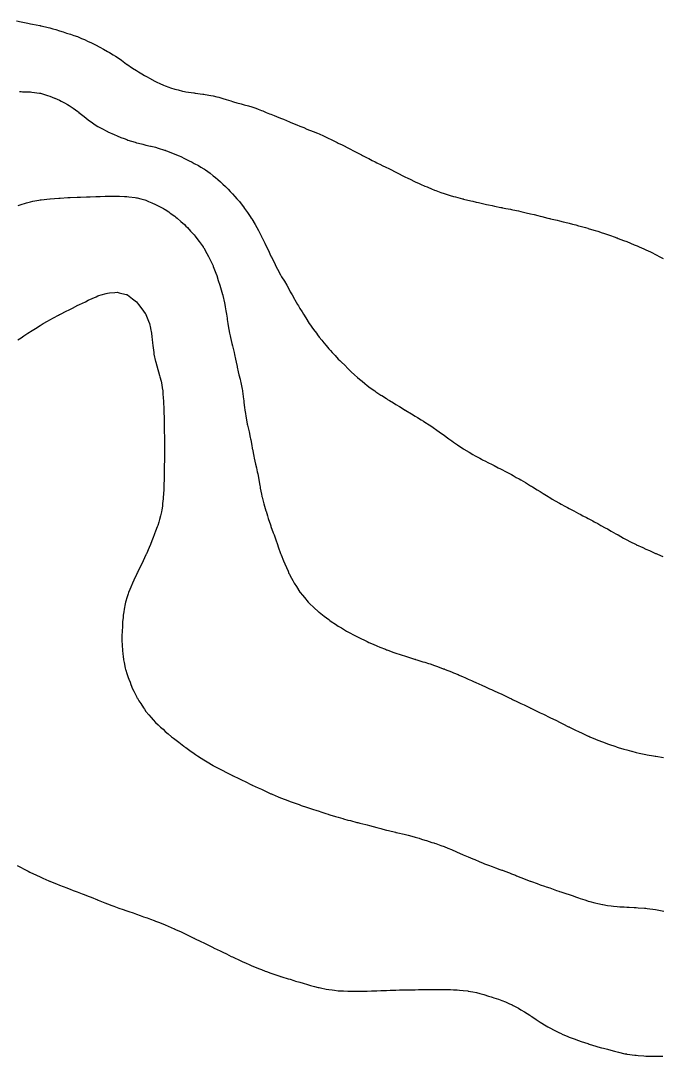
# Model space of a CAD drawing. Extents: x -717078 to -715000, y -984629 to -984000.
# Drawn here: x -716812.5 to -716746.1, y -984561.8 to -984454 of the extents above; entities that cross this region are included whole.
import ezdxf

# ---------------------------------------------------------------- set-up
doc = ezdxf.new("R2010")
doc.units = 0
doc.layers.add('buffer_B2_0_1_clip', color=7, linetype='Continuous')

msp = doc.modelspace()

# ---------------------------------------------------------------- linework, layer by layer
at = {"layer": 'buffer_B2_0_1_clip'}
for points in [[(-716812.96, -984453.96), (-716812.5, -984454.07), (-716812.14, -984454.14), (-716811.79, -984454.21), (-716811.5, -984454.27), (-716811.31, -984454.31), (-716810.53, -984454.47), (-716810.5, -984454.47), (-716810.48, -984454.48), (-716810.4, -984454.5), (-716809.67, -984454.67), (-716809.5, -984454.71), (-716809.2, -984454.8), (-716808.89, -984454.89), (-716808.5, -984455.02), (-716808.12, -984455.12), (-716807.76, -984455.24), (-716807.5, -984455.31), (-716807.36, -984455.36), (-716807, -984455.5), (-716806.62, -984455.62), (-716806.5, -984455.67), (-716806.2, -984455.8), (-716805.91, -984455.91), (-716805.5, -984456.11), (-716805.23, -984456.23), (-716804.7, -984456.5), (-716804.56, -984456.56), (-716804.5, -984456.6), (-716804.29, -984456.71), (-716803.91, -984456.91), (-716803.5, -984457.15), (-716803.28, -984457.28), (-716802.93, -984457.5), (-716802.66, -984457.66), (-716802.5, -984457.77), (-716802.06, -984458.06), (-716801.53, -984458.47), (-716801.5, -984458.49), (-716801.5, -984458.5), (-716801.49, -984458.5), (-716800.89, -984458.89), (-716800.5, -984459.16), (-716800.28, -984459.28), (-716799.93, -984459.5), (-716799.66, -984459.66), (-716799.5, -984459.75), (-716799.01, -984460.01), (-716798.96, -984460.04), (-716798.5, -984460.29), (-716798.36, -984460.36), (-716798.07, -984460.5), (-716797.67, -984460.67), (-716797.5, -984460.74), (-716797.12, -984460.88), (-716796.94, -984460.94), (-716796.5, -984461.1), (-716796.17, -984461.17), (-716795.72, -984461.28), (-716795.5, -984461.33), (-716795.35, -984461.35), (-716794.52, -984461.48), (-716794.5, -984461.48), (-716794.48, -984461.48), (-716794.37, -984461.5), (-716793.6, -984461.6), (-716793.5, -984461.61), (-716793.36, -984461.64), (-716792.74, -984461.74), (-716792.5, -984461.78), (-716792.12, -984461.88), (-716791.93, -984461.93), (-716791.5, -984462.05), (-716791.15, -984462.15), (-716790.69, -984462.31), (-716790.5, -984462.37), (-716790.4, -984462.4), (-716790.04, -984462.5), (-716789.61, -984462.61), (-716789.5, -984462.65), (-716789.29, -984462.71), (-716788.83, -984462.83), (-716788.5, -984462.94), (-716788.08, -984463.08), (-716787.82, -984463.18), (-716787.5, -984463.3), (-716787.35, -984463.35), (-716787, -984463.5), (-716786.64, -984463.64), (-716786.5, -984463.7), (-716786.17, -984463.83), (-716785.92, -984463.92), (-716785.5, -984464.1), (-716785.21, -984464.21), (-716784.57, -984464.5), (-716784.52, -984464.52), (-716784.5, -984464.53), (-716784.45, -984464.55), (-716783.81, -984464.81), (-716783.5, -984464.95), (-716783.09, -984465.09), (-716782.76, -984465.24), (-716782.5, -984465.34), (-716782.38, -984465.38), (-716782.1, -984465.5), (-716781.67, -984465.67), (-716781.5, -984465.75), (-716781.05, -984465.95), (-716780.98, -984465.98), (-716780.5, -984466.21), (-716780.3, -984466.3), (-716779.9, -984466.5), (-716779.63, -984466.63), (-716779.5, -984466.7), (-716779.11, -984466.89), (-716778.96, -984466.96), (-716778.5, -984467.2), (-716778.3, -984467.3), (-716777.91, -984467.5), (-716777.64, -984467.64), (-716777.5, -984467.72), (-716777.07, -984467.93), (-716776.98, -984467.98), (-716776.5, -984468.23), (-716776.32, -984468.32), (-716775.97, -984468.5), (-716775.66, -984468.66), (-716775.5, -984468.74), (-716775.03, -984468.97), (-716774.99, -984468.99), (-716774.5, -984469.24), (-716774.32, -984469.32), (-716773.98, -984469.5), (-716773.66, -984469.66), (-716773.5, -984469.74), (-716773.03, -984469.97), (-716772.99, -984469.99), (-716772.5, -984470.24), (-716772.32, -984470.32), (-716771.97, -984470.5), (-716771.65, -984470.65), (-716771.5, -984470.72), (-716771.09, -984470.91), (-716770.96, -984470.96), (-716770.5, -984471.18), (-716770.27, -984471.27), (-716769.74, -984471.5), (-716769.57, -984471.57), (-716769.5, -984471.6), (-716769.35, -984471.65), (-716768.83, -984471.83), (-716768.5, -984471.94), (-716768.07, -984472.07), (-716767.86, -984472.14), (-716767.5, -984472.25), (-716767.3, -984472.3), (-716766.59, -984472.5), (-716766.52, -984472.52), (-716766.5, -984472.52), (-716766.47, -984472.53), (-716765.71, -984472.71), (-716765.5, -984472.76), (-716765.16, -984472.84), (-716764.9, -984472.9), (-716764.5, -984472.99), (-716764.08, -984473.08), (-716763.87, -984473.13), (-716763.5, -984473.21), (-716763.25, -984473.25), (-716762.61, -984473.39), (-716762.5, -984473.41), (-716762.43, -984473.43), (-716762.07, -984473.5), (-716761.59, -984473.59), (-716761.5, -984473.61), (-716761.35, -984473.65), (-716760.77, -984473.77), (-716760.5, -984473.82), (-716760.08, -984473.92), (-716759.95, -984473.95), (-716759.5, -984474.05), (-716759.14, -984474.14), (-716758.76, -984474.24), (-716758.5, -984474.3), (-716758.34, -984474.34), (-716757.71, -984474.5), (-716757.54, -984474.54), (-716757.5, -984474.55), (-716757.43, -984474.57), (-716756.73, -984474.73), (-716756.5, -984474.79), (-716756.11, -984474.89), (-716755.93, -984474.93), (-716755.5, -984475.04), (-716755.13, -984475.13), (-716754.78, -984475.22), (-716754.5, -984475.3), (-716754.34, -984475.34), (-716753.79, -984475.5), (-716753.56, -984475.56), (-716753.5, -984475.58), (-716753.39, -984475.61), (-716752.79, -984475.79), (-716752.5, -984475.88), (-716752.04, -984476.04), (-716751.93, -984476.07), (-716751.5, -984476.22), (-716751.29, -984476.29), (-716750.71, -984476.5), (-716750.55, -984476.55), (-716750.5, -984476.57), (-716750.38, -984476.62), (-716749.83, -984476.83), (-716749.5, -984476.96), (-716749.11, -984477.11), (-716748.72, -984477.28), (-716748.5, -984477.37), (-716748.41, -984477.41), (-716748.21, -984477.5), (-716747.71, -984477.71), (-716747.5, -984477.81), (-716747.03, -984478.03), (-716746.9, -984478.1), (-716746.5, -984478.3), (-716746.37, -984478.37), (-716746.12, -984478.5), (-716745.71, -984478.71)], [(-716812.66, -984461.34), (-716812.5, -984461.34), (-716812.35, -984461.35), (-716811.62, -984461.38), (-716811.5, -984461.38), (-716811.39, -984461.39), (-716810.56, -984461.5), (-716810.51, -984461.51), (-716810.5, -984461.51), (-716810.49, -984461.51), (-716809.73, -984461.73), (-716809.5, -984461.8), (-716809.01, -984462.01), (-716808.97, -984462.03), (-716808.5, -984462.23), (-716808.32, -984462.32), (-716807.97, -984462.5), (-716807.67, -984462.67), (-716807.5, -984462.77), (-716807.07, -984463.07), (-716806.58, -984463.42), (-716806.5, -984463.48), (-716806.49, -984463.49), (-716806.47, -984463.5), (-716805.93, -984463.93), (-716805.5, -984464.27), (-716805.37, -984464.37), (-716805.21, -984464.5), (-716804.79, -984464.79), (-716804.5, -984464.96), (-716804.16, -984465.16), (-716803.52, -984465.5), (-716803.51, -984465.51), (-716803.5, -984465.51), (-716803.48, -984465.52), (-716802.82, -984465.82), (-716802.5, -984465.96), (-716802.11, -984466.11), (-716801.77, -984466.23), (-716801.5, -984466.33), (-716801.38, -984466.38), (-716801.02, -984466.5), (-716800.62, -984466.62), (-716800.5, -984466.66), (-716800.29, -984466.71), (-716799.82, -984466.82), (-716799.5, -984466.9), (-716799.02, -984467.02), (-716798.97, -984467.03), (-716798.5, -984467.14), (-716798.22, -984467.22), (-716797.57, -984467.43), (-716797.5, -984467.45), (-716797.47, -984467.47), (-716797.38, -984467.5), (-716796.74, -984467.74), (-716796.5, -984467.84), (-716796.04, -984468.04), (-716795.89, -984468.11), (-716795.5, -984468.29), (-716795.36, -984468.36), (-716795.09, -984468.5), (-716794.7, -984468.7), (-716794.5, -984468.81), (-716794.05, -984469.05), (-716793.78, -984469.22), (-716793.5, -984469.38), (-716793.43, -984469.43), (-716793.32, -984469.5), (-716792.83, -984469.83), (-716792.5, -984470.1), (-716792.27, -984470.27), (-716792.02, -984470.5), (-716791.74, -984470.74), (-716791.5, -984470.98), (-716791.23, -984471.23), (-716790.97, -984471.5), (-716790.73, -984471.73), (-716790.5, -984472), (-716790.25, -984472.25), (-716790.05, -984472.5), (-716789.79, -984472.79), (-716789.5, -984473.18), (-716789.35, -984473.35), (-716789.25, -984473.5), (-716788.93, -984473.93), (-716788.67, -984474.33), (-716788.56, -984474.5), (-716788.54, -984474.54), (-716788.5, -984474.6), (-716788.16, -984475.16), (-716787.98, -984475.5), (-716787.81, -984475.81), (-716787.5, -984476.43), (-716787.47, -984476.47), (-716787.46, -984476.5), (-716787.42, -984476.58), (-716787.13, -984477.13), (-716786.97, -984477.5), (-716786.81, -984477.81), (-716786.5, -984478.49), (-716786.5, -984478.5), (-716786.5, -984478.5), (-716786.49, -984478.51), (-716786.15, -984479.15), (-716785.99, -984479.5), (-716785.82, -984479.82), (-716785.5, -984480.43), (-716785.47, -984480.47), (-716785.46, -984480.5), (-716785.39, -984480.61), (-716785.09, -984481.09), (-716784.85, -984481.5), (-716784.73, -984481.73), (-716784.5, -984482.18), (-716784.38, -984482.38), (-716784.31, -984482.5), (-716784.05, -984482.95), (-716784.01, -984483.01), (-716783.73, -984483.5), (-716783.65, -984483.65), (-716783.5, -984483.92), (-716783.27, -984484.27), (-716783.11, -984484.5), (-716782.88, -984484.88), (-716782.53, -984485.47), (-716782.51, -984485.5), (-716782.51, -984485.51), (-716782.5, -984485.52), (-716782.09, -984486.09), (-716781.78, -984486.5), (-716781.66, -984486.66), (-716781.5, -984486.9), (-716781.22, -984487.22), (-716780.99, -984487.5), (-716780.77, -984487.77), (-716780.5, -984488.11), (-716780.31, -984488.31), (-716780.13, -984488.5), (-716779.83, -984488.83), (-716779.5, -984489.19), (-716779.34, -984489.34), (-716779.17, -984489.5), (-716778.83, -984489.83), (-716778.5, -984490.17), (-716778.33, -984490.33), (-716778.15, -984490.5), (-716777.81, -984490.81), (-716777.5, -984491.1), (-716777.28, -984491.28), (-716777.03, -984491.5), (-716776.74, -984491.74), (-716776.5, -984491.93), (-716776.17, -984492.17), (-716775.71, -984492.5), (-716775.59, -984492.59), (-716775.5, -984492.66), (-716775.07, -984492.93), (-716774.98, -984492.98), (-716774.5, -984493.3), (-716774.38, -984493.38), (-716774.17, -984493.5), (-716773.75, -984493.75), (-716773.5, -984493.92), (-716773.13, -984494.13), (-716772.53, -984494.5), (-716772.51, -984494.51), (-716772.5, -984494.52), (-716772.46, -984494.54), (-716771.88, -984494.88), (-716771.5, -984495.12), (-716771.26, -984495.26), (-716770.87, -984495.5), (-716770.64, -984495.64), (-716770.5, -984495.74), (-716770.04, -984496.04), (-716769.78, -984496.22), (-716769.5, -984496.41), (-716769.45, -984496.45), (-716769.38, -984496.5), (-716768.86, -984496.86), (-716768.5, -984497.12), (-716768.28, -984497.28), (-716767.99, -984497.5), (-716767.7, -984497.7), (-716767.5, -984497.84), (-716767.11, -984498.11), (-716766.53, -984498.5), (-716766.51, -984498.51), (-716766.5, -984498.52), (-716766.45, -984498.55), (-716765.88, -984498.88), (-716765.5, -984499.11), (-716765.25, -984499.25), (-716764.79, -984499.5), (-716764.6, -984499.6), (-716764.5, -984499.66), (-716764.18, -984499.82), (-716763.94, -984499.94), (-716763.5, -984500.17), (-716763.28, -984500.28), (-716762.87, -984500.5), (-716762.62, -984500.62), (-716762.5, -984500.69), (-716762.11, -984500.89), (-716761.96, -984500.96), (-716761.5, -984501.22), (-716761.32, -984501.32), (-716760.99, -984501.5), (-716760.67, -984501.67), (-716760.5, -984501.77), (-716760.04, -984502.04), (-716759.82, -984502.18), (-716759.5, -984502.37), (-716759.42, -984502.42), (-716759.3, -984502.5), (-716758.8, -984502.8), (-716758.5, -984502.99), (-716758.18, -984503.18), (-716757.68, -984503.5), (-716757.57, -984503.57), (-716757.5, -984503.61), (-716757.24, -984503.76), (-716756.93, -984503.93), (-716756.5, -984504.19), (-716756.3, -984504.3), (-716755.94, -984504.5), (-716755.65, -984504.65), (-716755.5, -984504.74), (-716755, -984505), (-716755, -984505), (-716754.5, -984505.27), (-716754.35, -984505.35), (-716754.06, -984505.5), (-716753.69, -984505.69), (-716753.5, -984505.79), (-716753.03, -984506.03), (-716752.88, -984506.12), (-716752.5, -984506.32), (-716752.39, -984506.39), (-716752.18, -984506.5), (-716751.74, -984506.74), (-716751.5, -984506.87), (-716751.1, -984507.1), (-716750.63, -984507.37), (-716750.5, -984507.44), (-716750.46, -984507.46), (-716750.4, -984507.5), (-716749.82, -984507.82), (-716749.5, -984507.99), (-716749.17, -984508.17), (-716748.53, -984508.5), (-716748.51, -984508.51), (-716748.5, -984508.52), (-716748.47, -984508.53), (-716747.82, -984508.82), (-716747.5, -984508.98), (-716747.13, -984509.13), (-716746.65, -984509.35), (-716746.5, -984509.42), (-716746.44, -984509.44), (-716746.31, -984509.5), (-716745.74, -984509.74)], [(-716812.8, -984473.2), (-716812.5, -984473.09), (-716812.05, -984472.95), (-716811.92, -984472.92), (-716811.5, -984472.8), (-716811.26, -984472.74), (-716810.64, -984472.64), (-716810.5, -984472.61), (-716810.4, -984472.6), (-716809.5, -984472.5), (-716809.5, -984472.5), (-716809.5, -984472.5), (-716809.48, -984472.5), (-716808.57, -984472.43), (-716808.5, -984472.43), (-716808.43, -984472.43), (-716807.62, -984472.38), (-716807.5, -984472.38), (-716807.38, -984472.38), (-716806.66, -984472.34), (-716806.5, -984472.34), (-716806.33, -984472.33), (-716805.7, -984472.3), (-716805.5, -984472.3), (-716805.29, -984472.29), (-716804.73, -984472.27), (-716804.5, -984472.26), (-716804.26, -984472.26), (-716803.76, -984472.24), (-716803.5, -984472.23), (-716803.23, -984472.23), (-716802.77, -984472.23), (-716802.5, -984472.23), (-716802.24, -984472.24), (-716801.74, -984472.26), (-716801.5, -984472.27), (-716801.29, -984472.29), (-716800.63, -984472.37), (-716800.5, -984472.39), (-716800.41, -984472.41), (-716800.05, -984472.5), (-716799.62, -984472.62), (-716799.5, -984472.65), (-716799.23, -984472.77), (-716798.91, -984472.91), (-716798.5, -984473.08), (-716798.22, -984473.22), (-716797.69, -984473.5), (-716797.57, -984473.57), (-716797.5, -984473.61), (-716797.13, -984473.87), (-716796.98, -984473.98), (-716796.5, -984474.31), (-716796.4, -984474.4), (-716796.27, -984474.5), (-716795.86, -984474.86), (-716795.5, -984475.18), (-716795.34, -984475.34), (-716795.18, -984475.5), (-716794.86, -984475.86), (-716794.5, -984476.25), (-716794.39, -984476.39), (-716794.3, -984476.5), (-716793.96, -984476.96), (-716793.76, -984477.24), (-716793.57, -984477.5), (-716793.54, -984477.54), (-716793.5, -984477.61), (-716793.18, -984478.18), (-716793.01, -984478.5), (-716792.84, -984478.84), (-716792.53, -984479.47), (-716792.51, -984479.5), (-716792.51, -984479.51), (-716792.5, -984479.54), (-716792.24, -984480.24), (-716792.14, -984480.5), (-716791.99, -984480.99), (-716791.98, -984481.02), (-716791.83, -984481.5), (-716791.75, -984481.75), (-716791.53, -984482.47), (-716791.52, -984482.5), (-716791.52, -984482.52), (-716791.5, -984482.58), (-716791.33, -984483.33), (-716791.29, -984483.5), (-716791.25, -984483.75), (-716791.18, -984484.18), (-716791.13, -984484.5), (-716791.07, -984484.93), (-716791.05, -984485.05), (-716790.99, -984485.5), (-716790.92, -984485.92), (-716790.89, -984486.11), (-716790.82, -984486.5), (-716790.76, -984486.76), (-716790.59, -984487.41), (-716790.57, -984487.5), (-716790.56, -984487.56), (-716790.5, -984487.8), (-716790.36, -984488.36), (-716790.33, -984488.5), (-716790.29, -984488.71), (-716790.19, -984489.19), (-716790.13, -984489.5), (-716790.03, -984489.97), (-716790.02, -984490.02), (-716789.92, -984490.5), (-716789.84, -984490.84), (-716789.72, -984491.28), (-716789.66, -984491.5), (-716789.64, -984491.64), (-716789.5, -984492.33), (-716789.47, -984492.47), (-716789.46, -984492.5), (-716789.46, -984492.54), (-716789.35, -984493.35), (-716789.33, -984493.5), (-716789.31, -984493.69), (-716789.24, -984494.24), (-716789.22, -984494.5), (-716789.16, -984494.84), (-716789.12, -984495.12), (-716789.06, -984495.5), (-716788.96, -984495.96), (-716788.93, -984496.07), (-716788.83, -984496.5), (-716788.77, -984496.77), (-716788.65, -984497.35), (-716788.62, -984497.5), (-716788.6, -984497.6), (-716788.5, -984498.18), (-716788.45, -984498.45), (-716788.44, -984498.5), (-716788.43, -984498.57), (-716788.29, -984499.29), (-716788.25, -984499.5), (-716788.17, -984499.83), (-716788.11, -984500.11), (-716788.01, -984500.5), (-716787.92, -984500.92), (-716787.88, -984501.12), (-716787.8, -984501.5), (-716787.76, -984501.76), (-716787.66, -984502.34), (-716787.63, -984502.5), (-716787.61, -984502.61), (-716787.5, -984503.25), (-716787.46, -984503.46), (-716787.45, -984503.5), (-716787.43, -984503.57), (-716787.25, -984504.25), (-716787.17, -984504.5), (-716787.03, -984504.97), (-716787.01, -984505.01), (-716786.86, -984505.5), (-716786.78, -984505.78), (-716786.55, -984506.45), (-716786.54, -984506.5), (-716786.53, -984506.53), (-716786.5, -984506.61), (-716786.26, -984507.26), (-716786.17, -984507.5), (-716786, -984508), (-716786, -984508), (-716785.82, -984508.5), (-716785.74, -984508.74), (-716785.5, -984509.43), (-716785.48, -984509.48), (-716785.47, -984509.5), (-716785.45, -984509.55), (-716785.19, -984510.19), (-716785.06, -984510.5), (-716784.89, -984510.89), (-716784.72, -984511.28), (-716784.63, -984511.5), (-716784.59, -984511.59), (-716784.5, -984511.76), (-716784.24, -984512.24), (-716784.09, -984512.5), (-716783.86, -984512.86), (-716783.5, -984513.44), (-716783.47, -984513.47), (-716783.45, -984513.5), (-716783.23, -984513.77), (-716783.02, -984514.02), (-716782.62, -984514.5), (-716782.56, -984514.56), (-716782.5, -984514.63), (-716782.05, -984515.05), (-716781.55, -984515.5), (-716781.52, -984515.52), (-716781.5, -984515.55), (-716781.31, -984515.69), (-716780.96, -984515.96), (-716780.5, -984516.31), (-716780.39, -984516.39), (-716780.24, -984516.5), (-716779.79, -984516.79), (-716779.5, -984516.98), (-716779.18, -984517.18), (-716778.66, -984517.5), (-716778.56, -984517.56), (-716778.5, -984517.59), (-716778.31, -984517.69), (-716777.9, -984517.9), (-716777.5, -984518.11), (-716777.24, -984518.24), (-716776.72, -984518.5), (-716776.57, -984518.57), (-716776.5, -984518.6), (-716776.32, -984518.68), (-716775.87, -984518.87), (-716775.5, -984519.04), (-716775.17, -984519.17), (-716774.6, -984519.4), (-716774.5, -984519.44), (-716774.46, -984519.46), (-716774.35, -984519.5), (-716773.72, -984519.72), (-716773.5, -984519.79), (-716773.07, -984519.93), (-716772.97, -984519.97), (-716772.5, -984520.12), (-716772.21, -984520.21), (-716771.58, -984520.42), (-716771.5, -984520.44), (-716771.46, -984520.46), (-716771.33, -984520.5), (-716770.69, -984520.69), (-716770.5, -984520.75), (-716770.13, -984520.87), (-716769.93, -984520.93), (-716769.5, -984521.08), (-716769.19, -984521.19), (-716768.58, -984521.42), (-716768.5, -984521.45), (-716768.46, -984521.46), (-716768.37, -984521.5), (-716767.74, -984521.74), (-716767.5, -984521.84), (-716767.04, -984522.04), (-716766.91, -984522.09), (-716766.5, -984522.27), (-716766.34, -984522.34), (-716765.99, -984522.5), (-716765.65, -984522.65), (-716765.5, -984522.71), (-716765.12, -984522.88), (-716764.95, -984522.95), (-716764.5, -984523.16), (-716764.27, -984523.27), (-716763.78, -984523.5), (-716763.58, -984523.58), (-716763.5, -984523.62), (-716763.27, -984523.73), (-716762.9, -984523.9), (-716762.5, -984524.08), (-716762.22, -984524.22), (-716761.64, -984524.5), (-716761.54, -984524.54), (-716761.5, -984524.56), (-716761.38, -984524.62), (-716760.86, -984524.86), (-716760.5, -984525.03), (-716760.18, -984525.18), (-716759.55, -984525.5), (-716759.52, -984525.52), (-716759.5, -984525.52), (-716759.46, -984525.54), (-716758.84, -984525.84), (-716758.5, -984526), (-716758.17, -984526.17), (-716757.51, -984526.5), (-716757.5, -984526.5), (-716757.5, -984526.5), (-716757.49, -984526.51), (-716756.82, -984526.82), (-716756.5, -984526.98), (-716756.15, -984527.15), (-716755.54, -984527.46), (-716755.5, -984527.48), (-716755.49, -984527.49), (-716755.46, -984527.5), (-716754.81, -984527.81), (-716754.5, -984527.95), (-716754.13, -984528.13), (-716753.64, -984528.36), (-716753.5, -984528.43), (-716753.45, -984528.45), (-716753.34, -984528.5), (-716752.74, -984528.74), (-716752.5, -984528.85), (-716752.03, -984529.03), (-716751.93, -984529.07), (-716751.5, -984529.24), (-716751.3, -984529.3), (-716750.74, -984529.5), (-716750.56, -984529.56), (-716750.5, -984529.58), (-716750.39, -984529.61), (-716749.79, -984529.79), (-716749.5, -984529.88), (-716749.01, -984530.01), (-716748.98, -984530.02), (-716748.5, -984530.15), (-716748.21, -984530.21), (-716747.68, -984530.32), (-716747.5, -984530.36), (-716747.38, -984530.38), (-716746.7, -984530.5), (-716746.53, -984530.53), (-716746.5, -984530.54), (-716746.46, -984530.54), (-716745.68, -984530.68)], [(-716812.82, -984487.18), (-716812.5, -984486.96), (-716812.22, -984486.78), (-716811.79, -984486.5), (-716811.61, -984486.39), (-716811.5, -984486.31), (-716811, -984486), (-716810.5, -984485.68), (-716810.39, -984485.61), (-716810.2, -984485.5), (-716809.76, -984485.24), (-716809.5, -984485.09), (-716809.11, -984484.89), (-716808.61, -984484.61), (-716808.5, -984484.55), (-716808.47, -984484.53), (-716808.4, -984484.5), (-716807.8, -984484.2), (-716807.5, -984484.05), (-716807.13, -984483.87), (-716806.58, -984483.58), (-716806.5, -984483.54), (-716806.47, -984483.53), (-716806.42, -984483.5), (-716805.79, -984483.21), (-716805.5, -984483.06), (-716805.11, -984482.89), (-716804.7, -984482.7), (-716804.5, -984482.61), (-716804.42, -984482.58), (-716804.17, -984482.5), (-716803.65, -984482.35), (-716803.5, -984482.31), (-716803.29, -984482.29), (-716802.74, -984482.26), (-716802.5, -984482.23), (-716802.28, -984482.28), (-716801.55, -984482.45), (-716801.5, -984482.46), (-716801.48, -984482.48), (-716801.44, -984482.5), (-716800.91, -984482.91), (-716800.5, -984483.22), (-716800.38, -984483.38), (-716800.27, -984483.5), (-716799.95, -984483.95), (-716799.57, -984484.43), (-716799.52, -984484.5), (-716799.51, -984484.51), (-716799.5, -984484.53), (-716799.23, -984485.23), (-716799.12, -984485.5), (-716799.03, -984485.97), (-716799.02, -984486.02), (-716798.93, -984486.5), (-716798.88, -984486.88), (-716798.86, -984487.14), (-716798.82, -984487.5), (-716798.78, -984487.78), (-716798.73, -984488.27), (-716798.7, -984488.5), (-716798.67, -984488.67), (-716798.5, -984489.45), (-716798.49, -984489.49), (-716798.49, -984489.5), (-716798.49, -984489.51), (-716798.28, -984490.28), (-716798.2, -984490.5), (-716798.09, -984490.91), (-716798.05, -984491.05), (-716797.93, -984491.5), (-716797.87, -984491.87), (-716797.82, -984492.18), (-716797.76, -984492.5), (-716797.74, -984492.74), (-716797.7, -984493.3), (-716797.68, -984493.5), (-716797.67, -984493.67), (-716797.64, -984494.36), (-716797.64, -984494.5), (-716797.63, -984494.63), (-716797.62, -984495.38), (-716797.61, -984495.5), (-716797.61, -984495.61), (-716797.6, -984496.4), (-716797.6, -984496.5), (-716797.6, -984496.6), (-716797.59, -984497.41), (-716797.59, -984497.5), (-716797.59, -984497.59), (-716797.59, -984498.41), (-716797.59, -984498.5), (-716797.59, -984498.59), (-716797.59, -984499.41), (-716797.59, -984499.5), (-716797.59, -984499.59), (-716797.6, -984500.4), (-716797.6, -984500.5), (-716797.6, -984500.6), (-716797.61, -984501.39), (-716797.62, -984501.5), (-716797.62, -984501.62), (-716797.64, -984502.36), (-716797.65, -984502.5), (-716797.66, -984502.66), (-716797.69, -984503.31), (-716797.7, -984503.5), (-716797.73, -984503.73), (-716797.77, -984504.23), (-716797.8, -984504.5), (-716797.87, -984504.87), (-716797.9, -984505.1), (-716797.98, -984505.5), (-716798.1, -984505.9), (-716798.18, -984506.18), (-716798.28, -984506.5), (-716798.34, -984506.66), (-716798.5, -984507.09), (-716798.61, -984507.39), (-716798.66, -984507.5), (-716798.75, -984507.75), (-716798.89, -984508.11), (-716799.04, -984508.5), (-716799.18, -984508.82), (-716799.46, -984509.46), (-716799.48, -984509.5), (-716799.49, -984509.51), (-716799.5, -984509.55), (-716799.81, -984510.19), (-716799.95, -984510.5), (-716800.13, -984510.87), (-716800.39, -984511.39), (-716800.44, -984511.5), (-716800.46, -984511.54), (-716800.5, -984511.61), (-716800.78, -984512.22), (-716800.9, -984512.5), (-716801.07, -984512.93), (-716801.18, -984513.18), (-716801.31, -984513.5), (-716801.36, -984513.64), (-716801.5, -984514.06), (-716801.6, -984514.4), (-716801.63, -984514.5), (-716801.66, -984514.66), (-716801.77, -984515.23), (-716801.82, -984515.5), (-716801.86, -984515.86), (-716801.89, -984516.11), (-716801.94, -984516.5), (-716801.96, -984516.96), (-716801.96, -984517.04), (-716801.99, -984517.5), (-716802, -984518), (-716802, -984518), (-716802, -984518.5), (-716801.98, -984518.98), (-716801.98, -984519.02), (-716801.96, -984519.5), (-716801.91, -984519.91), (-716801.89, -984520.11), (-716801.84, -984520.5), (-716801.78, -984520.78), (-716801.65, -984521.35), (-716801.62, -984521.5), (-716801.59, -984521.59), (-716801.5, -984521.92), (-716801.35, -984522.35), (-716801.3, -984522.5), (-716801.16, -984522.84), (-716801.07, -984523.07), (-716800.89, -984523.5), (-716800.77, -984523.77), (-716800.5, -984524.32), (-716800.44, -984524.44), (-716800.4, -984524.5), (-716800.23, -984524.77), (-716800.05, -984525.05), (-716799.76, -984525.5), (-716799.65, -984525.65), (-716799.5, -984525.87), (-716799.21, -984526.21), (-716798.96, -984526.5), (-716798.74, -984526.74), (-716798.5, -984527.01), (-716798.25, -984527.25), (-716797.99, -984527.5), (-716797.73, -984527.73), (-716797.5, -984527.95), (-716797.2, -984528.2), (-716796.84, -984528.5), (-716796.65, -984528.65), (-716796.5, -984528.77), (-716796.08, -984529.08), (-716795.56, -984529.5), (-716795.52, -984529.52), (-716795.5, -984529.54), (-716795.36, -984529.64), (-716794.94, -984529.94), (-716794.5, -984530.26), (-716794.36, -984530.36), (-716794.15, -984530.5), (-716793.75, -984530.75), (-716793.5, -984530.92), (-716793.13, -984531.13), (-716792.51, -984531.5), (-716792.51, -984531.51), (-716792.5, -984531.51), (-716792.48, -984531.52), (-716791.85, -984531.85), (-716791.5, -984532.03), (-716791.19, -984532.19), (-716790.58, -984532.5), (-716790.53, -984532.53), (-716790.5, -984532.54), (-716790.42, -984532.58), (-716789.85, -984532.85), (-716789.5, -984533.02), (-716789.18, -984533.18), (-716788.53, -984533.5), (-716788.51, -984533.51), (-716788.5, -984533.51), (-716788.47, -984533.53), (-716787.83, -984533.83), (-716787.5, -984533.98), (-716787.14, -984534.14), (-716786.6, -984534.4), (-716786.5, -984534.44), (-716786.46, -984534.46), (-716786.37, -984534.5), (-716785.75, -984534.75), (-716785.5, -984534.86), (-716785.04, -984535.04), (-716784.91, -984535.09), (-716784.5, -984535.25), (-716784.31, -984535.31), (-716783.78, -984535.5), (-716783.57, -984535.57), (-716783.5, -984535.6), (-716783.35, -984535.65), (-716782.82, -984535.82), (-716782.5, -984535.93), (-716782.07, -984536.07), (-716781.85, -984536.15), (-716781.5, -984536.27), (-716781.32, -984536.32), (-716780.78, -984536.5), (-716780.56, -984536.56), (-716780.5, -984536.59), (-716780.38, -984536.62), (-716779.8, -984536.8), (-716779.5, -984536.89), (-716779.03, -984537.03), (-716778.95, -984537.05), (-716778.5, -984537.18), (-716778.24, -984537.24), (-716777.58, -984537.42), (-716777.5, -984537.44), (-716777.45, -984537.45), (-716777.26, -984537.5), (-716776.65, -984537.65), (-716776.5, -984537.69), (-716776.24, -984537.76), (-716775.86, -984537.86), (-716775.5, -984537.95), (-716775.07, -984538.07), (-716774.88, -984538.12), (-716774.5, -984538.22), (-716774.27, -984538.27), (-716773.56, -984538.44), (-716773.5, -984538.46), (-716773.46, -984538.46), (-716773.32, -984538.5), (-716772.65, -984538.65), (-716772.5, -984538.69), (-716772.24, -984538.76), (-716771.86, -984538.86), (-716771.5, -984538.96), (-716771.08, -984539.08), (-716770.84, -984539.16), (-716770.5, -984539.26), (-716770.32, -984539.32), (-716769.77, -984539.5), (-716769.56, -984539.56), (-716769.5, -984539.58), (-716769.37, -984539.63), (-716768.82, -984539.82), (-716768.5, -984539.94), (-716768.11, -984540.11), (-716767.74, -984540.26), (-716767.5, -984540.36), (-716767.4, -984540.4), (-716767.19, -984540.5), (-716766.5, -984540.79), (-716766, -984541), (-716765.99, -984541.01), (-716765.5, -984541.22), (-716765.3, -984541.3), (-716764.84, -984541.5), (-716764.6, -984541.6), (-716764.5, -984541.63), (-716764.28, -984541.72), (-716763.87, -984541.87), (-716763.5, -984542.02), (-716763.14, -984542.14), (-716762.69, -984542.31), (-716762.5, -984542.38), (-716762.41, -984542.41), (-716762.19, -984542.5), (-716761.68, -984542.68), (-716761.5, -984542.76), (-716761.07, -984542.93), (-716760.97, -984542.97), (-716760.5, -984543.16), (-716760.25, -984543.25), (-716759.65, -984543.5), (-716759.54, -984543.54), (-716759.5, -984543.55), (-716759.42, -984543.58), (-716758.8, -984543.8), (-716758.5, -984543.91), (-716758.06, -984544.06), (-716757.88, -984544.12), (-716757.5, -984544.25), (-716757.31, -984544.31), (-716756.79, -984544.5), (-716756.57, -984544.57), (-716756.5, -984544.6), (-716756.35, -984544.65), (-716755.83, -984544.83), (-716755.5, -984544.94), (-716755.08, -984545.08), (-716754.84, -984545.16), (-716754.5, -984545.28), (-716754.33, -984545.33), (-716753.84, -984545.5), (-716753.58, -984545.58), (-716753.5, -984545.61), (-716753.35, -984545.65), (-716752.8, -984545.8), (-716752.5, -984545.88), (-716752.03, -984545.97), (-716751.98, -984545.98), (-716751.5, -984546.07), (-716751.11, -984546.11), (-716750.86, -984546.14), (-716750.5, -984546.18), (-716750.2, -984546.2), (-716749.77, -984546.23), (-716749.5, -984546.24), (-716749.25, -984546.25), (-716748.72, -984546.28), (-716748.5, -984546.29), (-716748.3, -984546.3), (-716747.64, -984546.36), (-716747.5, -984546.36), (-716747.38, -984546.38), (-716746.5, -984546.5), (-716746.5, -984546.5), (-716746.5, -984546.5), (-716746.49, -984546.5), (-716745.65, -984546.65)], [(-716812.91, -984541.91), (-716812.5, -984542.13), (-716812.25, -984542.25), (-716811.77, -984542.5), (-716811.59, -984542.59), (-716811.5, -984542.63), (-716811.26, -984542.74), (-716810.9, -984542.9), (-716810.5, -984543.09), (-716810.22, -984543.22), (-716809.61, -984543.5), (-716809.53, -984543.53), (-716809.5, -984543.55), (-716809.42, -984543.58), (-716808.82, -984543.82), (-716808.5, -984543.95), (-716808.1, -984544.1), (-716807.75, -984544.25), (-716807.5, -984544.35), (-716807.39, -984544.39), (-716807.09, -984544.5), (-716806.65, -984544.65), (-716806.5, -984544.71), (-716806.15, -984544.85), (-716805.93, -984544.93), (-716805.5, -984545.1), (-716805.22, -984545.22), (-716804.54, -984545.5), (-716804.51, -984545.51), (-716804.5, -984545.52), (-716804.47, -984545.53), (-716803.79, -984545.79), (-716803.5, -984545.91), (-716803.07, -984546.07), (-716802.85, -984546.15), (-716802.5, -984546.29), (-716802.34, -984546.34), (-716801.89, -984546.5), (-716801.6, -984546.6), (-716801.5, -984546.64), (-716801.29, -984546.71), (-716800.85, -984546.85), (-716800.5, -984546.97), (-716800.11, -984547.11), (-716799.76, -984547.24), (-716799.5, -984547.33), (-716799.37, -984547.37), (-716799.02, -984547.5), (-716798.64, -984547.64), (-716798.5, -984547.69), (-716798.19, -984547.81), (-716797.91, -984547.91), (-716797.5, -984548.08), (-716797.21, -984548.21), (-716796.57, -984548.5), (-716796.52, -984548.52), (-716796.5, -984548.53), (-716796.44, -984548.56), (-716795.83, -984548.83), (-716795.5, -984548.99), (-716795.16, -984549.16), (-716794.53, -984549.47), (-716794.5, -984549.48), (-716794.49, -984549.49), (-716794.46, -984549.5), (-716793.81, -984549.81), (-716793.5, -984549.96), (-716793.14, -984550.14), (-716792.59, -984550.41), (-716792.5, -984550.45), (-716792.47, -984550.47), (-716792.41, -984550.5), (-716791.79, -984550.79), (-716791.5, -984550.94), (-716791.12, -984551.12), (-716790.63, -984551.37), (-716790.5, -984551.43), (-716790.45, -984551.45), (-716790.36, -984551.5), (-716789.77, -984551.77), (-716789.5, -984551.9), (-716789.08, -984552.08), (-716788.78, -984552.22), (-716788.5, -984552.35), (-716788.39, -984552.39), (-716788.15, -984552.5), (-716787.68, -984552.68), (-716787.5, -984552.75), (-716787.1, -984552.9), (-716786.95, -984552.95), (-716786.5, -984553.12), (-716786.21, -984553.21), (-716785.57, -984553.43), (-716785.5, -984553.45), (-716785.46, -984553.46), (-716785.36, -984553.5), (-716784.7, -984553.7), (-716784.5, -984553.76), (-716784.12, -984553.88), (-716783.94, -984553.94), (-716783.5, -984554.07), (-716783.16, -984554.16), (-716782.7, -984554.3), (-716782.5, -984554.36), (-716782.39, -984554.39), (-716781.98, -984554.5), (-716781.6, -984554.6), (-716781.5, -984554.62), (-716781.35, -984554.65), (-716780.77, -984554.77), (-716780.5, -984554.83), (-716780.13, -984554.87), (-716779.9, -984554.9), (-716779.5, -984554.95), (-716779.03, -984554.97), (-716778.97, -984554.97), (-716778.5, -984555), (-716778, -984555), (-716777.5, -984555), (-716777.01, -984554.99), (-716776.99, -984554.99), (-716776.5, -984554.98), (-716776.03, -984554.97), (-716775.97, -984554.97), (-716775.5, -984554.95), (-716775.06, -984554.94), (-716774.93, -984554.93), (-716774.5, -984554.92), (-716774.1, -984554.9), (-716773.9, -984554.9), (-716773.5, -984554.89), (-716773.13, -984554.87), (-716772.87, -984554.87), (-716772.5, -984554.86), (-716772.15, -984554.85), (-716771.85, -984554.85), (-716771.5, -984554.84), (-716771.17, -984554.83), (-716770.83, -984554.83), (-716770.5, -984554.82), (-716770.18, -984554.82), (-716769.81, -984554.81), (-716769.5, -984554.81), (-716769.19, -984554.81), (-716768.81, -984554.81), (-716768.5, -984554.81), (-716768.18, -984554.82), (-716767.83, -984554.83), (-716767.5, -984554.84), (-716767.14, -984554.86), (-716766.88, -984554.88), (-716766.5, -984554.91), (-716766.03, -984554.97), (-716765.98, -984554.98), (-716765.5, -984555.05), (-716765.14, -984555.14), (-716764.77, -984555.23), (-716764.5, -984555.3), (-716764.35, -984555.35), (-716763.89, -984555.5), (-716763.59, -984555.59), (-716763.5, -984555.63), (-716763.31, -984555.69), (-716762.84, -984555.84), (-716762.5, -984555.97), (-716762.12, -984556.12), (-716761.69, -984556.31), (-716761.5, -984556.39), (-716761.43, -984556.43), (-716761.3, -984556.5), (-716760.77, -984556.77), (-716760.5, -984556.93), (-716760.14, -984557.14), (-716759.58, -984557.5), (-716759.53, -984557.53), (-716759.5, -984557.55), (-716759.36, -984557.64), (-716758.93, -984557.93), (-716758.5, -984558.21), (-716758.32, -984558.32), (-716758.04, -984558.5), (-716757.7, -984558.7), (-716757.5, -984558.82), (-716757.05, -984559.05), (-716756.85, -984559.15), (-716756.5, -984559.33), (-716756.38, -984559.38), (-716756.13, -984559.5), (-716755.69, -984559.69), (-716755.5, -984559.77), (-716755.08, -984559.92), (-716754.96, -984559.96), (-716754.5, -984560.13), (-716754.22, -984560.22), (-716753.55, -984560.45), (-716753.5, -984560.47), (-716753.48, -984560.48), (-716753.41, -984560.5), (-716752.71, -984560.71), (-716752.5, -984560.78), (-716752.12, -984560.88), (-716751.93, -984560.93), (-716751.5, -984561.04), (-716751.14, -984561.14), (-716750.76, -984561.24), (-716750.5, -984561.31), (-716750.35, -984561.35), (-716749.7, -984561.5), (-716749.53, -984561.53), (-716749.5, -984561.54), (-716749.45, -984561.55), (-716748.65, -984561.65), (-716748.5, -984561.67), (-716748.31, -984561.69), (-716747.73, -984561.73), (-716747.5, -984561.75), (-716747.25, -984561.75), (-716746.77, -984561.77), (-716746.5, -984561.77), (-716746.23, -984561.77), (-716745.76, -984561.76)]]:
    msp.add_lwpolyline(points, dxfattribs=at)

doc.saveas('drawing.dxf')
